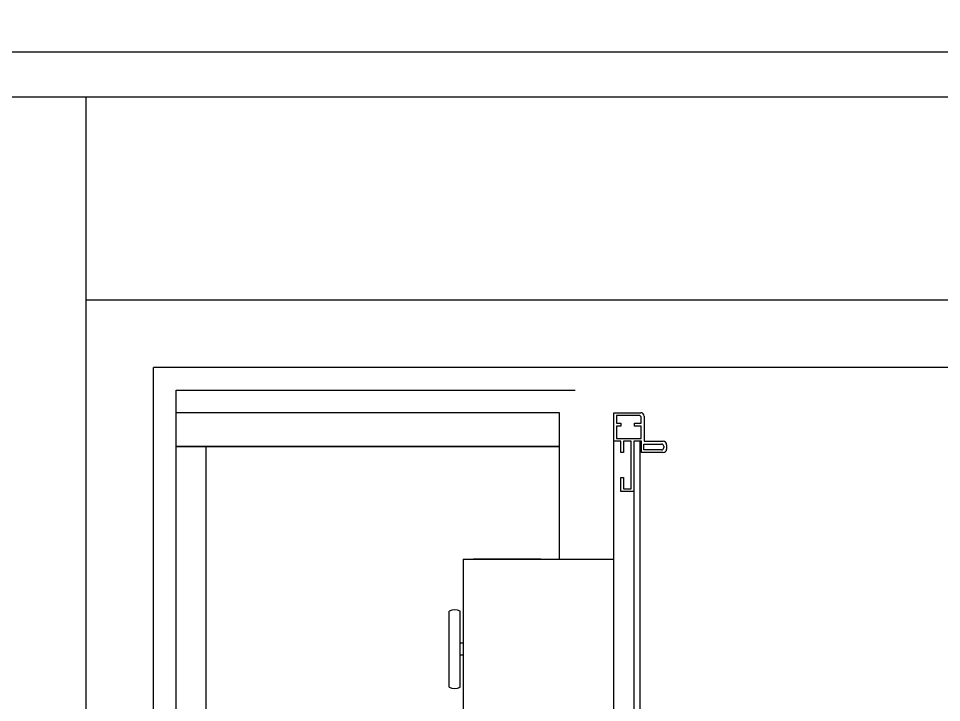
# Model space of a CAD drawing. Header units: millimetres. Extents: x 238075 to 303070, y -258150 to -205841.
# Drawn here: x 275042.6 to 275452.4, y -226429.9 to -226126.2 of the extents above; entities that cross this region are included whole.
import ezdxf

# ---------------------------------------------------------------- set-up
doc = ezdxf.new("R2010")
doc.units = ezdxf.units.MM
doc.header["$LTSCALE"] = 200
doc.layers.add('L4', color=4, linetype='Continuous')
doc.layers.add('아파트', color=253, linetype='Continuous')

msp = doc.modelspace()

# ---------------------------------------------------------------- linework, layer by layer
at = {"layer": 'L4'}
for p, q in [((276812.64, -226141.22), (275012.64, -226141.22)), ((275072.64, -226161.22, 54985.43), (274822.64, -226161.22, 54985.43)), ((276792.64, -226161.22), (275072.64, -226161.22)), ((275072.64, -228531.22, 54985.43), (275072.64, -226161.22, 54985.43)), ((276792.64, -226251.22), (275072.64, -226251.22)), ((276672.64, -226281.22), (275102.64, -226281.22)), ((275102.64, -227701.22), (275102.64, -226281.22)), ((275112.64, -226291.22), (275289.83, -226291.22)), ((275112.64, -227691.22), (275112.64, -226291.22)), ((275112.64, -226291.22), (275112.64, -226291.22)), ((275112.64, -226316.22), (275112.64, -226301.22)), ((275112.64, -226301.22), (275282.64, -226301.22)), ((275282.64, -226301.22), (275282.64, -226316.22)), ((275306.99, -226313.95), (275306.99, -226301.25)), ((275306.99, -226301.25), (275316.19, -226301.25)), ((275316.09, -226302.45), (275308.09, -226302.45)), ((275308.09, -226302.45), (275308.09, -226305.95)), ((275318.09, -226302.45), (275316.09, -226302.45)), ((275316.19, -226301.25), (275318.89, -226301.25)), ((275320.39, -226302.75), (275320.39, -226313.95)), ((275308.09, -226305.95), (275310.09, -226305.95)), ((275310.09, -226307.15), (275308.09, -226307.15)), ((275308.09, -226307.15), (275308.09, -226312.75)), ((275310.09, -226305.95), (275310.09, -226307.15)), ((275316.09, -226307.15), (275316.09, -226305.95)), ((275316.09, -226305.95), (275319.09, -226305.95)), ((275319.09, -226307.15), (275316.09, -226307.15)), ((275319.09, -226305.95), (275319.09, -226303.45)), ((275319.09, -226312.75), (275319.09, -226307.15)), ((275306.99, -227004.75, 0), (275306.99, -226313.95, 0)), ((275309.99, -226313.95), (275306.99, -226313.95)), ((275308.09, -226312.75), (275319.09, -226312.75)), ((275309.99, -226318.95), (275309.99, -226313.95)), ((275314.69, -226313.95), (275311.19, -226313.95)), ((275311.19, -226313.95), (275311.19, -226318.95)), ((275314.69, -226335.05), (275314.69, -226313.95)), ((275319.19, -226313.95), (275315.79, -226313.95)), ((275315.79, -226313.95), (275315.79, -226336.25)), ((275315.79, -226313.95), (275315.79, -227004.75)), ((275318.59, -226313.95), (275315.79, -226313.95)), ((275318.59, -227004.75), (275318.59, -226313.95)), ((275319.19, -226318.95), (275319.19, -226313.95)), ((275320.29, -226317.75), (275320.29, -226315.15)), ((275320.29, -226315.15), (275328.09, -226315.15)), ((275320.39, -226313.95), (275328.89, -226313.95)), ((275330.39, -226315.45), (275330.39, -226317.45)), ((275282.64, -226316.22), (275112.64, -226316.22)), ((275112.64, -227666.22), (275112.64, -226316.22)), ((275112.64, -226316.22), (275282.64, -226316.22)), ((275126.04, -227666.22), (275126.04, -226316.22)), ((275282.64, -226316.22), (275282.64, -226366.22)), ((275311.19, -226318.95), (275309.99, -226318.95)), ((275328.89, -226318.95), (275319.19, -226318.95)), ((275328.09, -226317.75), (275320.29, -226317.75)), ((275329.09, -226316.15), (275329.09, -226316.75)), ((275309.99, -226336.25), (275309.99, -226330.05)), ((275309.99, -226330.05), (275311.19, -226330.05)), ((275311.19, -226330.05), (275311.19, -226335.05)), ((275311.19, -226335.05), (275314.69, -226335.05)), ((275315.79, -226336.25), (275309.99, -226336.25)), ((275239.99, -226366.22), (275239.99, -226446.22)), ((275239.99, -226366.22), (275306.99, -226366.22, 0)), ((275274.49, -226366.22), (275244.69, -226366.22)), ((275274.49, -226366.22), (275274.59, -226366.12)), ((275233.79, -226423.12), (275233.79, -226389.32)), ((275238.69, -226423.12), (275238.69, -226389.32)), ((275239.99, -226403.52), (275238.69, -226403.52)), ((275239.99, -226408.92), (275238.69, -226408.92))]:
    msp.add_line(p, q, dxfattribs=at)
for centre, radius, start, end in [((275318.09, -226303.45), 1, 0, 90), ((275318.89, -226302.75), 1.5, 0, 90), ((275328.09, -226316.15), 1, 0, 90), ((275328.89, -226315.45), 1.5, 0, 90), ((275328.09, -226316.75), 1, 270, 0), ((275328.89, -226317.45), 1.5, 270, 0), ((275236.24, -226394.02), 5.3, 62.4784, 117.5216), ((275236.24, -226418.42), 5.3, 242.4784, 297.5216)]:
    msp.add_arc(centre, radius, start, end, dxfattribs=at)
at = {"layer": '아파트'}
msp.add_circle((263075.37, -230841.08, 54985.43), 25000, dxfattribs=at)

doc.saveas('drawing.dxf')
